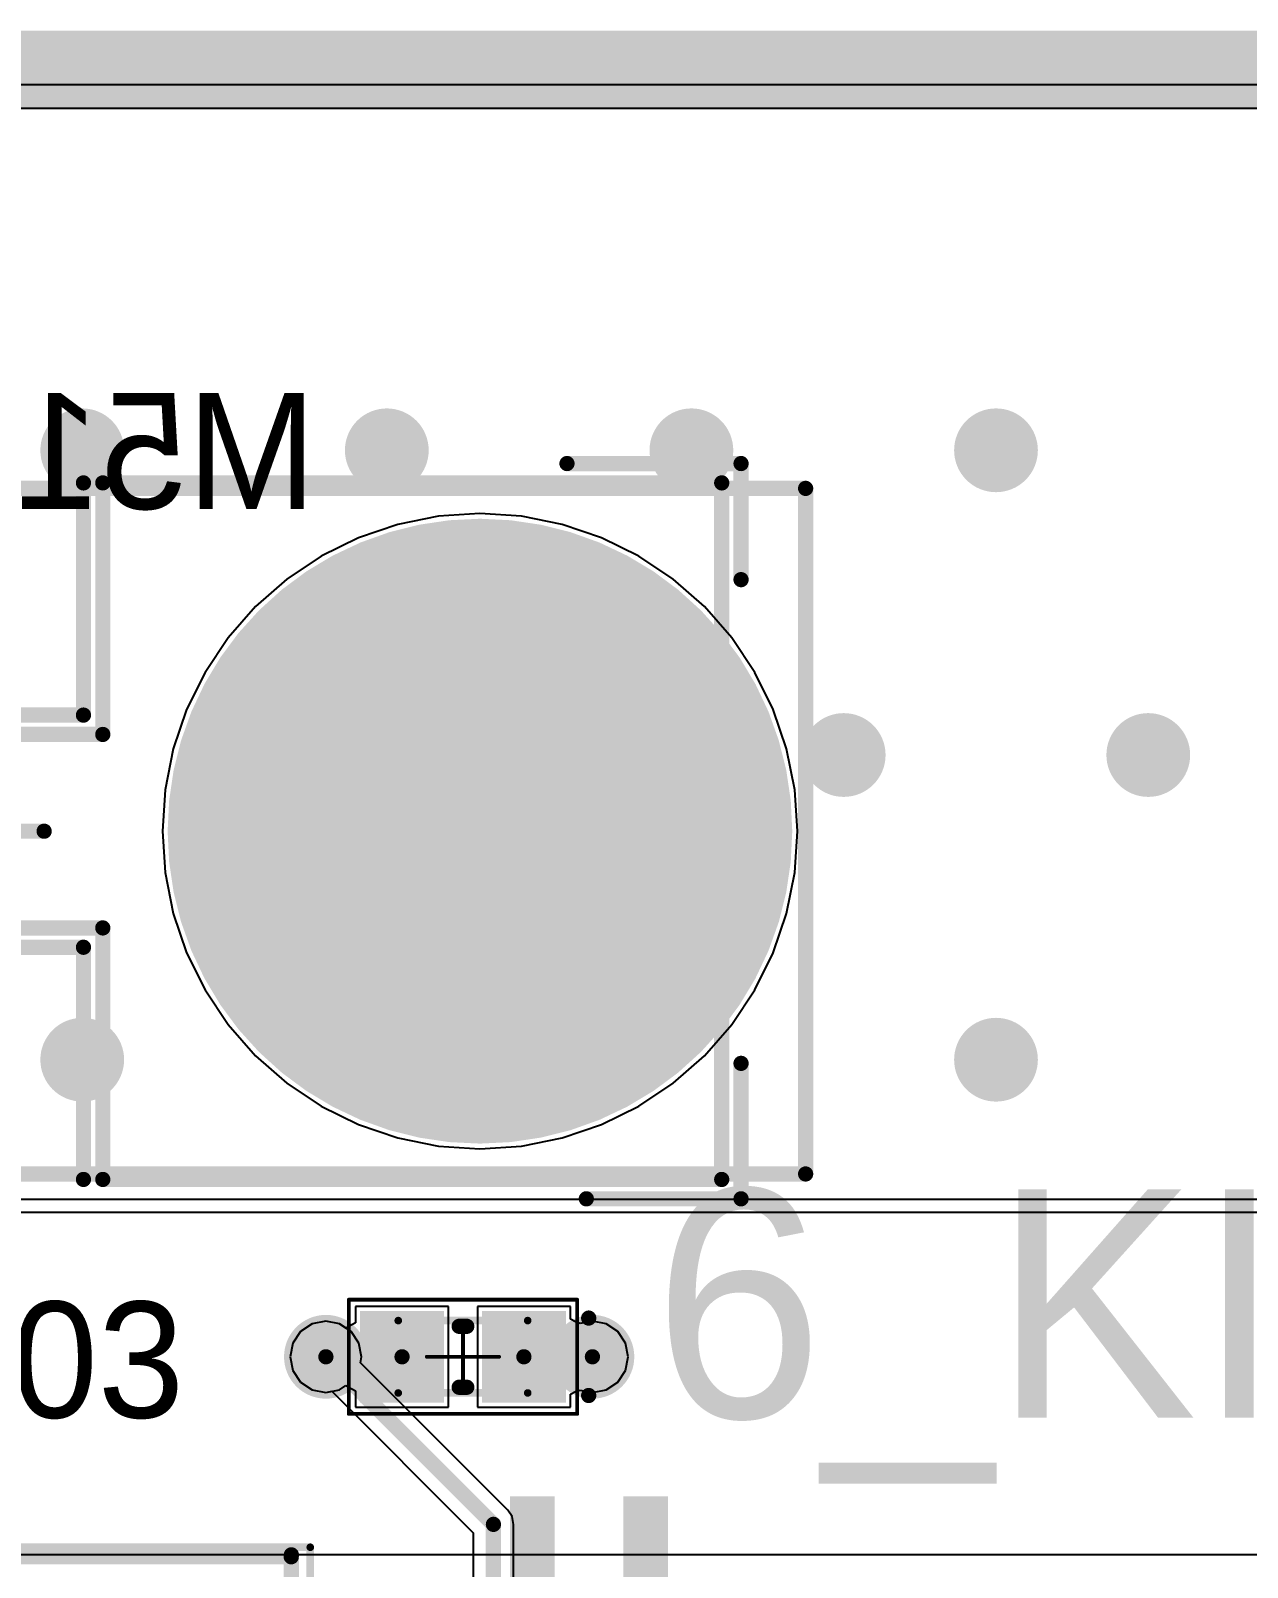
# Model space of a CAD drawing. Header units: millimetres. Extents: x 372 to 687, y 380 to 482.
# Drawn here: x 461.32 to 477.3, y 461.34 to 481.51 of the extents above; entities that cross this region are included whole.
import ezdxf

# ---------------------------------------------------------------- set-up
doc = ezdxf.new("R2010")
doc.units = ezdxf.units.MM
for name, color, linetype in [('BottomLayer', 5, 'Continuous'), ('BottomOverlay', 54, 'Continuous'), ('BottomSolder', 6, 'Continuous'), ('InternalPlane1', 76, 'Continuous'), ('InternalPlane2', 16, 'Continuous'), ('Mechanical1', 6, 'Continuous'), ('Mechanical13', 56, 'Continuous'), ('Mechanical15', 56, 'Continuous'), ('MultiLayer', 9, 'Continuous'), ('PadHoleLayer', 156, 'Continuous'), ('TopLayer', 1, 'Continuous'), ('TopOverlay', 2, 'Continuous'), ('TopPaste', 8, 'Continuous'), ('TopSolder', 216, 'Continuous'), ('ViaHoleLayer', 16, 'Continuous')]:
    doc.layers.add(name, color=color, linetype=linetype)

# ---------------------------------------------------------------- blocks, each defined once
blk = doc.blocks.new('I_LEDC0603_1608__N_323')
at = {"layer": 'Mechanical13', "const_width": 0.0999998}
for points in [[(-0.8499983, -0.47500032), (-0.8499983, 0.47499778)], [(-0.8499983, 0.47499778), (0.85000084, 0.47499778)], [(0.85000084, -0.47500032), (0.85000084, 0.47499778)], [(-0.8499983, -0.47500032), (0.85000084, -0.47500032)]]:
    blk.add_lwpolyline(points, dxfattribs=at)
at = {"layer": 'Mechanical13', "const_width": 0.0499999}
for points in [[(-0.8749969799999999, 0.47499778, 1), (-0.8249996199999999, 0.47499778, 1)], [(-0.8749969799999999, 0.47499778, 1), (-0.8249996199999999, 0.47499778, 1)], [(0.8250021599999999, 0.47499778, 1), (0.8749995199999999, 0.47499778, 1)], [(0.8250021599999999, 0.47499778, 1), (0.8749995199999999, 0.47499778, 1)], [(-0.8749969799999999, -0.47500032, 1), (-0.8249996199999999, -0.47500032, 1)], [(-0.8749969799999999, -0.47500032, 1), (-0.8249996199999999, -0.47500032, 1)], [(0.8250021599999999, -0.47500032, 1), (0.8749995199999999, -0.47500032, 1)], [(0.8250021599999999, -0.47500032, 1), (0.8749995199999999, -0.47500032, 1)]]:
    blk.add_lwpolyline(points, format="xyb", close=True, dxfattribs=at)
at = {"layer": 'Mechanical15', "const_width": 0.0499999}
for points in [[(-1.49999954, -0.75000104), (-1.49999954, 0.7499985)], [(-1.49999954, 0.7499985), (1.50000208, 0.7499985)], [(1.50000208, -0.75000104), (1.50000208, 0.7499985)], [(2.54e-06, -0.47500032), (2.54e-06, 0.47499778)], [(-0.47499778, 0), (0.47500286, 0)], [(-1.49999954, -0.75000104), (1.50000208, -0.75000104)]]:
    blk.add_lwpolyline(points, dxfattribs=at)
at = {"layer": 'Mechanical15', "const_width": 0.02499868}
for points in [[(-1.51249888, 0.7499985, 1), (-1.4875002, 0.7499985, 1)], [(-1.51249888, 0.7499985, 1), (-1.4875002, 0.7499985, 1)], [(1.48750274, 0.7499985, 1), (1.51250142, 0.7499985, 1)], [(1.48750274, 0.7499985, 1), (1.51250142, 0.7499985, 1)], [(-0.0124968, 0.47499778, 1), (0.01250188, 0.47499778, 1)], [(-0.48749712, 0, 1), (-0.46249844, 0, 1)], [(0.46250352, 0, 1), (0.4875022, 0, 1)], [(-0.0124968, -0.47500032, 1), (0.01250188, -0.47500032, 1)], [(-1.51249888, -0.75000104, 1), (-1.4875002, -0.75000104, 1)], [(-1.51249888, -0.75000104, 1), (-1.4875002, -0.75000104, 1)], [(1.48750274, -0.75000104, 1), (1.51250142, -0.75000104, 1)], [(1.48750274, -0.75000104, 1), (1.51250142, -0.75000104, 1)]]:
    blk.add_lwpolyline(points, format="xyb", close=True, dxfattribs=at)
at = {"layer": 'TopLayer'}
for points in [[(-0.3499993, -0.499999), (-0.3499993, 0.499999), (-1.2499975, -0.499999), (-1.2499975, 0.499999)], [(1.25000004, -0.499999), (1.25000004, 0.499999), (0.35000184, -0.499999), (0.35000184, 0.499999)]]:
    blk.add_solid(points, dxfattribs=at)
at = {"layer": 'TopOverlay', "const_width": 0.1999996}
for points in [[(1.651, -0.508), (1.651, 0.508)], [(-0.0499999, 0.3999992), (0.0499999, 0.3999992)], [(-0.0499999, -0.3999992), (0.0499999, -0.3999992)]]:
    blk.add_lwpolyline(points, dxfattribs=at)
at = {"layer": 'TopOverlay', "const_width": 0.0999998}
for points in [[(1.6010001, 0.508, 1), (1.7009999, 0.508, 1)], [(-0.0999998, 0.3999992, 1), (0, 0.3999992, 1)], [(0, 0.3999992, 1), (0.0999998, 0.3999992, 1)], [(-0.0999998, -0.3999992, 1), (0, -0.3999992, 1)], [(0, -0.3999992, 1), (0.0999998, -0.3999992, 1)], [(1.6010001, -0.508, 1), (1.7009999, -0.508, 1)]]:
    blk.add_lwpolyline(points, format="xyb", close=True, dxfattribs=at)
at = {"layer": 'TopPaste'}
for points in [[(-0.3499993, -0.499999), (-0.3499993, 0.499999), (-1.2499975, -0.499999), (-1.2499975, 0.499999)], [(1.25000004, -0.499999), (1.25000004, 0.499999), (0.35000184, -0.499999), (0.35000184, 0.499999)]]:
    blk.add_solid(points, dxfattribs=at)
at = {"layer": 'TopSolder'}
for points in [[(-0.2483993, -0.601599), (-0.2483993, 0.601599), (-1.3515975, -0.601599), (-1.3515975, 0.601599)], [(1.35160004, -0.601599), (1.35160004, 0.601599), (0.24840184, -0.601599), (0.24840184, 0.601599)]]:
    blk.add_solid(points, dxfattribs=at)
blk = doc.blocks.new('PCI_E_______36P_342')
at = {"layer": 'Mechanical13', "const_width": 0.1999996}
for points in [[(-12.49988864, -4.86403904), (-12.49988864, 3.7466016)], [(12.5000512, 3.7466016), (-12.49988864, 3.7466016)]]:
    blk.add_lwpolyline(points, dxfattribs=at)
at = {"layer": 'Mechanical13', "const_width": 0.0999998}
blk.add_lwpolyline([(-12.54988854, 3.7466016, 1), (-12.44988874, 3.7466016, 1)], format="xyb", close=True, dxfattribs=at)
blk.add_lwpolyline([(-12.54988854, 3.7466016, 1), (-12.44988874, 3.7466016, 1)], format="xyb", close=True, dxfattribs=at)
at = {"layer": 'Mechanical15', "const_width": 0.0999998}
for points in [[(12.87548098, 3.99464022), (-12.59952014, 3.99464022)], [(-12.59952014, -5.35546046), (-12.59952014, 3.99464022)]]:
    blk.add_lwpolyline(points, dxfattribs=at)
at = {"layer": 'Mechanical15', "const_width": 0.0499999}
blk.add_lwpolyline([(-12.62451882, 3.99464022, 1), (-12.57452146, 3.99464022, 1)], format="xyb", close=True, dxfattribs=at)
blk.add_lwpolyline([(-12.62451882, 3.99464022, 1), (-12.57452146, 3.99464022, 1)], format="xyb", close=True, dxfattribs=at)
at = {"layer": 'TopOverlay', "const_width": 0.1999996}
for points in [[(-10.15951994, 3.74464072), (-12.47451912, 3.74464072)], [(-12.47451912, -3.75535952), (-12.47451912, 3.74464072)]]:
    blk.add_lwpolyline(points, dxfattribs=at)
at = {"layer": 'TopOverlay', "const_width": 0.0999998}
blk.add_lwpolyline([(-12.52451902, 3.74464072, 1), (-12.42451922, 3.74464072, 1)], format="xyb", close=True, dxfattribs=at)
blk.add_lwpolyline([(-12.52451902, 3.74464072, 1), (-12.42451922, 3.74464072, 1)], format="xyb", close=True, dxfattribs=at)
blk = doc.blocks.new('C___H_____900X1900X84000_400')
at = {"layer": 'BottomLayer', "const_width": 3.99999962}
for points in [[(-1.99999854, 6.223, 1), (1.99999854, 6.223, 1)], [(-1.99999854, -6.223, 1), (1.99999854, -6.223, 1)]]:
    blk.add_lwpolyline(points, format="xyb", close=True, dxfattribs=at)
at = {"layer": 'BottomSolder', "const_width": 4.10159962}
for points in [[(-2.05079854, 6.223, 1), (2.05079854, 6.223, 1)], [(-2.05079854, -6.223, 1), (2.05079854, -6.223, 1)]]:
    blk.add_lwpolyline(points, format="xyb", close=True, dxfattribs=at)
at = {"layer": 'InternalPlane1', "const_width": 1.99999854}
for points in [[(-1.00000054, 6.223, 1), (1.00000054, 6.223, 1)], [(-1.00000054, -6.223, 1), (1.00000054, -6.223, 1)]]:
    blk.add_lwpolyline(points, format="xyb", close=True, dxfattribs=at)
at = {"layer": 'InternalPlane2', "const_width": 1.99999854}
for points in [[(-1.00000054, 6.223, 1), (1.00000054, 6.223, 1)], [(-1.00000054, -6.223, 1), (1.00000054, -6.223, 1)]]:
    blk.add_lwpolyline(points, format="xyb", close=True, dxfattribs=at)
at = {"layer": 'Mechanical13', "const_width": 0.1999996}
for points in [[(-4.572, 9.398), (-4.57215748, 9.398)], [(-4.57215748, 1.27), (-4.57215748, 9.398)], [(4.572, 9.398), (-4.572, 9.398)], [(4.57199492, 1.26984506), (4.57199492, 9.39799746)], [(-1.27, 1.27), (-4.57215748, 1.27)], [(-1.27, -1.27000762), (-1.27, 1.27)], [(1.27, -1.27), (1.27, 1.26984506)], [(4.57199492, 1.26984506), (1.27, 1.26984506)], [(-1.27, -1.27000762), (-4.572, -1.27000762)], [(-4.572, -9.398), (-4.572, -1.27000762)], [(4.57199492, -1.27), (1.27, -1.27)], [(4.57199492, -9.398), (4.57199492, -1.27)], [(4.572, -9.398), (-4.572, -9.398)], [(4.572, -9.398), (4.57199492, -9.398)]]:
    blk.add_lwpolyline(points, dxfattribs=at)
at = {"layer": 'Mechanical13', "const_width": 0.0999998}
for points in [[(-4.62215738, 9.398, 1), (-4.52215758, 9.398, 1)], [(-4.62215738, 9.398, 1), (-4.52215758, 9.398, 1)], [(-4.6219999, 9.398, 1), (-4.5220001, 9.398, 1)], [(-4.6219999, 9.398, 1), (-4.5220001, 9.398, 1)], [(4.521995019999999, 9.39799746, 1), (4.621994819999999, 9.39799746, 1)], [(4.5220001, 9.398, 1), (4.6219999, 9.398, 1)], [(-4.62215738, 1.27, 1), (-4.52215758, 1.27, 1)], [(-4.62215738, 1.27, 1), (-4.52215758, 1.27, 1)], [(-1.3199999, 1.27, 1), (-1.2200001, 1.27, 1)], [(-1.3199999, 1.27, 1), (-1.2200001, 1.27, 1)], [(1.2200001, 1.26984506, 1), (1.3199999, 1.26984506, 1)], [(1.2200001, 1.26984506, 1), (1.3199999, 1.26984506, 1)], [(4.521995019999999, 1.26984506, 1), (4.621994819999999, 1.26984506, 1)], [(4.521995019999999, 1.26984506, 1), (4.621994819999999, 1.26984506, 1)], [(-4.6219999, -1.27000762, 1), (-4.5220001, -1.27000762, 1)], [(-4.6219999, -1.27000762, 1), (-4.5220001, -1.27000762, 1)], [(-1.3199999, -1.27000762, 1), (-1.2200001, -1.27000762, 1)], [(-1.3199999, -1.27000762, 1), (-1.2200001, -1.27000762, 1)], [(1.2200001, -1.27, 1), (1.3199999, -1.27, 1)], [(1.2200001, -1.27, 1), (1.3199999, -1.27, 1)], [(4.521995019999999, -1.27, 1), (4.621994819999999, -1.27, 1)], [(4.521995019999999, -1.27, 1), (4.621994819999999, -1.27, 1)], [(-4.6219999, -9.398, 1), (-4.5220001, -9.398, 1)], [(-4.6219999, -9.398, 1), (-4.5220001, -9.398, 1)], [(4.521995019999999, -9.398, 1), (4.621994819999999, -9.398, 1)], [(4.521995019999999, -9.398, 1), (4.621994819999999, -9.398, 1)], [(4.5220001, -9.398, 1), (4.6219999, -9.398, 1)], [(4.5220001, -9.398, 1), (4.6219999, -9.398, 1)]]:
    blk.add_lwpolyline(points, format="xyb", close=True, dxfattribs=at)
at = {"layer": 'Mechanical15', "const_width": 0.1999996}
for points in [[(-4.50000116, -10.49999932), (-4.50000116, 10.49999932)], [(4.50000116, 10.49999932), (-4.50000116, 10.49999932)], [(4.50000116, -10.49999932), (4.50000116, 10.49999932)], [(0, -0.499999), (0, 0.499999)], [(0.499999, 0), (-0.499999, 0)], [(4.50000116, -10.49999932), (-4.50000116, -10.49999932)]]:
    blk.add_lwpolyline(points, dxfattribs=at)
at = {"layer": 'Mechanical15', "const_width": 0.0999998}
for points in [[(-4.55000106, 10.49999932, 1), (-4.45000126, 10.49999932, 1)], [(-4.55000106, 10.49999932, 1), (-4.45000126, 10.49999932, 1)], [(4.45000126, 10.49999932, 1), (4.55000106, 10.49999932, 1)], [(4.45000126, 10.49999932, 1), (4.55000106, 10.49999932, 1)], [(-0.0499999, 0.499999, 1), (0.0499999, 0.499999, 1)], [(-0.5499989, 0, 1), (-0.4499991, 0, 1)], [(0.4499991, 0, 1), (0.5499989, 0, 1)], [(-0.0499999, -0.499999, 1), (0.0499999, -0.499999, 1)], [(-4.55000106, -10.49999932, 1), (-4.45000126, -10.49999932, 1)], [(-4.55000106, -10.49999932, 1), (-4.45000126, -10.49999932, 1)], [(4.45000126, -10.49999932, 1), (4.55000106, -10.49999932, 1)], [(4.45000126, -10.49999932, 1), (4.55000106, -10.49999932, 1)]]:
    blk.add_lwpolyline(points, format="xyb", close=True, dxfattribs=at)
at = {"layer": 'MultiLayer', "const_width": 3.99999962}
for points in [[(-1.99999854, 6.223, 1), (1.99999854, 6.223, 1)], [(-1.99999854, -6.223, 1), (1.99999854, -6.223, 1)]]:
    blk.add_lwpolyline(points, format="xyb", close=True, dxfattribs=at)
at = {"layer": 'PadHoleLayer', "const_width": 1.59999934}
for points in [[(-0.80000094, 6.223, 1), (0.80000094, 6.223, 1)], [(-0.80000094, -6.223, 1), (0.80000094, -6.223, 1)]]:
    blk.add_lwpolyline(points, format="xyb", close=True, dxfattribs=at)
at = {"layer": 'TopLayer', "const_width": 3.99999962}
for points in [[(-1.99999854, 6.223, 1), (1.99999854, 6.223, 1)], [(-1.99999854, -6.223, 1), (1.99999854, -6.223, 1)]]:
    blk.add_lwpolyline(points, format="xyb", close=True, dxfattribs=at)
at = {"layer": 'TopOverlay', "const_width": 0.1999996}
for points in [[(-3.302, 9.652), (-4.826, 9.652)], [(-4.826, 7.366), (-4.826, 9.652)], [(4.826, 9.652), (3.048, 9.652)], [(4.826, 7.619999999999999), (4.826, 9.652)], [(-1.524, 1.016), (-4.572, 1.016)], [(-1.524, -1.016), (-1.524, 1.016)], [(1.524, -1.016), (1.524, 1.016)], [(4.572, 1.016), (1.524, 1.016)], [(-1.524, -1.016), (-4.572, -1.016)], [(4.572, -1.016), (1.524, -1.016)], [(4.826, -9.652), (4.826, -7.366)], [(-4.826, -9.652), (-4.826, -7.619999999999999)], [(-3.048, -9.652), (-4.826, -9.652)], [(4.826, -9.652), (3.302, -9.652)]]:
    blk.add_lwpolyline(points, dxfattribs=at)
at = {"layer": 'TopOverlay', "const_width": 0.0999998}
for points in [[(-4.8759999, 9.652, 1), (-4.7760001, 9.652, 1)], [(-4.8759999, 9.652, 1), (-4.7760001, 9.652, 1)], [(-3.3519999, 9.652, 1), (-3.2520001, 9.652, 1)], [(2.9980001, 9.652, 1), (3.0979999, 9.652, 1)], [(4.7760001, 9.652, 1), (4.8759999, 9.652, 1)], [(4.7760001, 9.652, 1), (4.8759999, 9.652, 1)], [(4.7760001, 7.619999999999999, 1), (4.8759999, 7.619999999999999, 1)], [(-4.8759999, 7.366, 1), (-4.7760001, 7.366, 1)], [(-4.6219999, 1.016, 1), (-4.5220001, 1.016, 1)], [(-1.5739999, 1.016, 1), (-1.4740001, 1.016, 1)], [(-1.5739999, 1.016, 1), (-1.4740001, 1.016, 1)], [(1.4740001, 1.016, 1), (1.5739999, 1.016, 1)], [(1.4740001, 1.016, 1), (1.5739999, 1.016, 1)], [(4.5220001, 1.016, 1), (4.6219999, 1.016, 1)], [(-4.6219999, -1.016, 1), (-4.5220001, -1.016, 1)], [(-1.5739999, -1.016, 1), (-1.4740001, -1.016, 1)], [(-1.5739999, -1.016, 1), (-1.4740001, -1.016, 1)], [(1.4740001, -1.016, 1), (1.5739999, -1.016, 1)], [(1.4740001, -1.016, 1), (1.5739999, -1.016, 1)], [(4.5220001, -1.016, 1), (4.6219999, -1.016, 1)], [(4.7760001, -7.366, 1), (4.8759999, -7.366, 1)], [(-4.8759999, -7.619999999999999, 1), (-4.7760001, -7.619999999999999, 1)], [(-4.8759999, -9.652, 1), (-4.7760001, -9.652, 1)], [(-4.8759999, -9.652, 1), (-4.7760001, -9.652, 1)], [(-3.0979999, -9.652, 1), (-2.9980001, -9.652, 1)], [(3.2520001, -9.652, 1), (3.3519999, -9.652, 1)], [(4.7760001, -9.652, 1), (4.8759999, -9.652, 1)], [(4.7760001, -9.652, 1), (4.8759999, -9.652, 1)]]:
    blk.add_lwpolyline(points, format="xyb", close=True, dxfattribs=at)
at = {"layer": 'TopSolder', "const_width": 4.10159962}
for points in [[(-2.05079854, 6.223, 1), (2.05079854, 6.223, 1)], [(-2.05079854, -6.223, 1), (2.05079854, -6.223, 1)]]:
    blk.add_lwpolyline(points, format="xyb", close=True, dxfattribs=at)

msp = doc.modelspace()

# ---------------------------------------------------------------- linework, layer by layer
at = {"layer": 'BottomLayer'}
for p, q in [((381.20000214, 480.7999782), (680.80000492, 480.7999909)), ((466.67884058, 475.13325852), (466.14399786, 475.02687316)), ((467.22299494, 475.1689252), (466.67884058, 475.13325852)), ((467.7671493, 475.13325852), (467.22299494, 475.1689252)), ((468.30199202, 475.02687316), (467.7671493, 475.13325852)), ((465.62761586, 474.8515852199999), (465.13853124, 474.61039444)), ((466.14399786, 475.02687316), (465.62761586, 474.8515852199999)), ((468.81837402, 474.8515852199999), (468.30199202, 475.02687316)), ((469.30745864, 474.61039444), (468.81837402, 474.8515852199999)), ((465.13853124, 474.61039444), (464.6851133, 474.30743086)), ((469.76087658, 474.30743086), (469.30745864, 474.61039444)), ((464.6851133, 474.30743086), (464.2751191999999, 473.94787608)), ((470.17087068, 473.94787608), (469.76087658, 474.30743086)), ((464.2751191999999, 473.94787608), (463.91556442, 473.53788198)), ((470.5304254599999, 473.53788198), (470.17087068, 473.94787608)), ((463.91556442, 473.53788198), (463.61260084, 473.08446404)), ((470.83338904, 473.08446404), (470.5304254599999, 473.53788198)), ((463.61260084, 473.08446404), (463.37141006, 472.59537942)), ((471.07457982, 472.59537942), (470.83338904, 473.08446404)), ((463.37141006, 472.59537942), (463.19612212, 472.07899742)), ((471.24986776, 472.07899742), (471.07457982, 472.59537942)), ((463.19612212, 472.07899742), (463.08973676, 471.5441547)), ((471.35625312, 471.5441547), (471.24986776, 472.07899742)), ((463.08973676, 471.5441547), (463.05407008, 471.00000034)), ((471.3919198, 471.00000034), (471.35625312, 471.5441547)), ((463.05407008, 471.00000034), (463.08973676, 470.45584598)), ((471.35625312, 470.45584598), (471.3919198, 471.00000034)), ((463.08973676, 470.45584598), (463.19612212, 469.92100326)), ((471.24986776, 469.92100326), (471.35625312, 470.45584598)), ((463.19612212, 469.92100326), (463.37141006, 469.40462126)), ((471.07457982, 469.40462126), (471.24986776, 469.92100326)), ((463.37141006, 469.40462126), (463.61260084, 468.91553664)), ((470.83338904, 468.91553664), (471.07457982, 469.40462126)), ((463.61260084, 468.91553664), (463.91556442, 468.4621187)), ((470.5304254599999, 468.4621187), (470.83338904, 468.91553664)), ((463.91556442, 468.4621187), (464.2751191999999, 468.0521246)), ((470.17087068, 468.0521246), (470.5304254599999, 468.4621187)), ((464.2751191999999, 468.0521246), (464.6851133, 467.69256982)), ((469.76087658, 467.69256982), (470.17087068, 468.0521246)), ((464.6851133, 467.69256982), (465.13853124, 467.38960624)), ((469.30745864, 467.38960624), (469.76087658, 467.69256982)), ((465.13853124, 467.38960624), (465.62761586, 467.14841546)), ((468.81837402, 467.14841546), (469.30745864, 467.38960624)), ((465.62761586, 467.14841546), (466.14399786, 466.97312752)), ((466.14399786, 466.97312752), (466.67884058, 466.86674216)), ((467.7671493, 466.86674216), (468.30199202, 466.97312752)), ((468.30199202, 466.97312752), (468.81837402, 467.14841546)), ((466.67884058, 466.86674216), (467.22299494, 466.83107548)), ((467.22299494, 466.83107548), (467.7671493, 466.86674216)), ((465.19999924, 464.5690099), (465.02051776, 464.53330766)), ((465.3794807199999, 464.53330766), (465.19999924, 464.5690099)), ((464.86835906, 464.43163908), (464.76669048, 464.27948038)), ((465.02051776, 464.53330766), (464.86835906, 464.43163908)), ((465.53163942, 464.43163908), (465.3794807199999, 464.53330766)), ((465.633308, 464.27948038), (465.53163942, 464.43163908)), ((464.76669048, 464.27948038), (464.73098824, 464.0999988999999)), ((465.66901024, 464.0999988999999), (465.633308, 464.27948038)), ((464.73098824, 464.0999988999999), (464.76669048, 463.92051742)), ((465.65339432, 464.0215002), (465.66901024, 464.0999988999999)), ((467.58743414, 462.08746038), (465.65339432, 464.0215002)), ((464.76669048, 463.92051742), (464.86835906, 463.76835872)), ((464.86835906, 463.76835872), (465.02051776, 463.66669014)), ((465.02051776, 463.66669014), (465.19999924, 463.6309879)), ((465.19999924, 463.6309879), (465.27849794, 463.64660382)), ((465.27849794, 463.64660382), (467.13490774, 461.79019402)), ((467.58744938, 462.08745022), (467.58743414, 462.08746038)), ((467.64491434, 462.00144836), (467.58744938, 462.08745022)), ((467.6650946399999, 461.89999822), (467.64491434, 462.00144836)), ((467.13490774, 461.79019402), (467.13490774, 458.87610536)), ((467.6650921, 461.89998552), (467.6650946399999, 461.89999822)), ((467.6650921, 458.87610536), (467.6650921, 461.89998552))]:
    msp.add_line(p, q, dxfattribs=at)
for points, const_width in [([(461.84995514, 475.99995478, 1), (462.14995454, 475.99995478, 1)], 0.2999994), ([(465.8499547599999, 475.99995478, 1), (466.14995416, 475.99995478, 1)], 0.2999994), ([(469.84995438, 475.99995478, 1), (470.14995378, 475.99995478, 1)], 0.2999994), ([(473.849954, 475.99995478, 1), (474.1499534, 475.99995478, 1)], 0.2999994), ([(471.84995546, 471.99995516, 1), (472.14995486, 471.99995516, 1)], 0.2999994), ([(475.84995508, 471.99995516, 1), (476.14995448, 471.99995516, 1)], 0.2999994), ([(461.84995514, 467.99995554, 1), (462.14995454, 467.99995554, 1)], 0.2999994), ([(473.849954, 467.99995554, 1), (474.1499534, 467.99995554, 1)], 0.2999994), ([(465.04999954, 464.0999988999999, 1), (465.34999894, 464.0999988999999, 1)], 0.2999994), ([(468.5500027, 464.0999735, 1), (468.8500021, 464.0999735, 1)], 0.2999994), ([(465.14999934, 464.0999988999999, 1), (465.24999914, 464.0999988999999, 1)], 0.0999998), ([(467.35000002, 461.90000076, 1), (467.44999982, 461.90000076, 1)], 0.0999998), ([(467.35000002, 461.89999822, 1), (467.44999982, 461.89999822, 1)], 0.0999998)]:
    msp.add_lwpolyline(points, format="xyb", close=True, dxfattribs=dict(at, const_width=const_width))
at = {"layer": 'BottomLayer', "const_width": 0.1999996}
for points in [[(465.19999924, 464.0999988999999), (467.39999992, 461.89999822)], [(467.39999992, 458.49999994), (467.39999992, 461.90000076)]]:
    msp.add_lwpolyline(points, dxfattribs=at)
at = {"layer": 'InternalPlane1'}
msp.add_line((381.51045872, 480.48954194), (680.4895407199999, 480.48954194), dxfattribs=at)
at = {"layer": 'InternalPlane1', "const_width": 1.016}
msp.add_lwpolyline([(381, 481.00000066), (680.99999944, 481.00000066)], dxfattribs=at)
at = {"layer": 'InternalPlane1', "const_width": 0.5499989}
for points in [[(461.72495666, 475.99995478, 1), (462.27495302, 475.99995478, 1)], [(465.72495628, 475.99995478, 1), (466.27495264, 475.99995478, 1)], [(469.7249559, 475.99995478, 1), (470.27495226, 475.99995478, 1)], [(473.72495552, 475.99995478, 1), (474.2749518799999, 475.99995478, 1)], [(471.72495698, 471.99995516, 1), (472.27495334, 471.99995516, 1)], [(475.7249566, 471.99995516, 1), (476.27495296, 471.99995516, 1)], [(461.72495666, 467.99995554, 1), (462.27495302, 467.99995554, 1)], [(473.72495552, 467.99995554, 1), (474.2749518799999, 467.99995554, 1)], [(464.92500106, 464.0999988999999, 1), (465.47499742, 464.0999988999999, 1)], [(468.4250042199999, 464.0999735, 1), (468.97500058, 464.0999735, 1)]]:
    msp.add_lwpolyline(points, format="xyb", close=True, dxfattribs=at)
at = {"layer": 'InternalPlane2'}
msp.add_line((381.51045872, 480.48954194), (680.4895407199999, 480.48954194), dxfattribs=at)
at = {"layer": 'InternalPlane2', "const_width": 1.016}
msp.add_lwpolyline([(381, 481.00000066), (680.99999944, 481.00000066)], dxfattribs=at)
at = {"layer": 'InternalPlane2', "const_width": 0.5499989}
for points in [[(461.72495666, 475.99995478, 1), (462.27495302, 475.99995478, 1)], [(465.72495628, 475.99995478, 1), (466.27495264, 475.99995478, 1)], [(469.7249559, 475.99995478, 1), (470.27495226, 475.99995478, 1)], [(473.72495552, 475.99995478, 1), (474.2749518799999, 475.99995478, 1)], [(471.72495698, 471.99995516, 1), (472.27495334, 471.99995516, 1)], [(475.7249566, 471.99995516, 1), (476.27495296, 471.99995516, 1)], [(461.72495666, 467.99995554, 1), (462.27495302, 467.99995554, 1)], [(473.72495552, 467.99995554, 1), (474.2749518799999, 467.99995554, 1)], [(464.92500106, 464.0999988999999, 1), (465.47499742, 464.0999988999999, 1)], [(468.4250042199999, 464.0999735, 1), (468.97500058, 464.0999735, 1)]]:
    msp.add_lwpolyline(points, format="xyb", close=True, dxfattribs=at)
at = {"layer": 'Mechanical1', "const_width": 0.1999996}
msp.add_lwpolyline([(381, 481.00000066), (680.99999944, 481.00000066)], dxfattribs=at)
at = {"layer": 'MultiLayer', "const_width": 0.2999994}
for points in [[(461.84995514, 475.99995478, 1), (462.14995454, 475.99995478, 1)], [(465.8499547599999, 475.99995478, 1), (466.14995416, 475.99995478, 1)], [(469.84995438, 475.99995478, 1), (470.14995378, 475.99995478, 1)], [(473.849954, 475.99995478, 1), (474.1499534, 475.99995478, 1)], [(471.84995546, 471.99995516, 1), (472.14995486, 471.99995516, 1)], [(475.84995508, 471.99995516, 1), (476.14995448, 471.99995516, 1)], [(461.84995514, 467.99995554, 1), (462.14995454, 467.99995554, 1)], [(473.849954, 467.99995554, 1), (474.1499534, 467.99995554, 1)], [(465.04999954, 464.0999988999999, 1), (465.34999894, 464.0999988999999, 1)], [(468.5500027, 464.0999735, 1), (468.8500021, 464.0999735, 1)]]:
    msp.add_lwpolyline(points, format="xyb", close=True, dxfattribs=at)
at = {"layer": 'TopLayer'}
for p, q in [((381.20001992, 480.8000163), (680.8000303199999, 480.79999852)), ((466.67884058, 475.13325852), (466.14399786, 475.02687316)), ((467.22299494, 475.1689252), (466.67884058, 475.13325852)), ((467.7671493, 475.13325852), (467.22299494, 475.1689252)), ((468.30199202, 475.02687316), (467.7671493, 475.13325852)), ((465.62761586, 474.8515852199999), (465.13853124, 474.61039444)), ((466.14399786, 475.02687316), (465.62761586, 474.8515852199999)), ((468.81837402, 474.8515852199999), (468.30199202, 475.02687316)), ((469.30745864, 474.61039444), (468.81837402, 474.8515852199999)), ((465.13853124, 474.61039444), (464.6851133, 474.30743086)), ((469.76087658, 474.30743086), (469.30745864, 474.61039444)), ((464.6851133, 474.30743086), (464.2751191999999, 473.94787608)), ((470.17087068, 473.94787608), (469.76087658, 474.30743086)), ((464.2751191999999, 473.94787608), (463.91556442, 473.53788198)), ((470.5304254599999, 473.53788198), (470.17087068, 473.94787608)), ((463.91556442, 473.53788198), (463.61260084, 473.08446404)), ((470.83338904, 473.08446404), (470.5304254599999, 473.53788198)), ((463.61260084, 473.08446404), (463.37141006, 472.59537942)), ((471.07457982, 472.59537942), (470.83338904, 473.08446404)), ((463.37141006, 472.59537942), (463.19612212, 472.07899742)), ((471.24986776, 472.07899742), (471.07457982, 472.59537942)), ((463.19612212, 472.07899742), (463.08973676, 471.5441547)), ((471.35625312, 471.5441547), (471.24986776, 472.07899742)), ((463.08973676, 471.5441547), (463.05407008, 471.00000034)), ((471.3919198, 471.00000034), (471.35625312, 471.5441547)), ((463.05407008, 471.00000034), (463.08973676, 470.45584598)), ((471.35625312, 470.45584598), (471.3919198, 471.00000034)), ((463.08973676, 470.45584598), (463.19612212, 469.92100326)), ((471.24986776, 469.92100326), (471.35625312, 470.45584598)), ((463.19612212, 469.92100326), (463.37141006, 469.40462126)), ((471.07457982, 469.40462126), (471.24986776, 469.92100326)), ((463.37141006, 469.40462126), (463.61260084, 468.91553664)), ((470.83338904, 468.91553664), (471.07457982, 469.40462126)), ((463.61260084, 468.91553664), (463.91556442, 468.4621187)), ((470.5304254599999, 468.4621187), (470.83338904, 468.91553664)), ((463.91556442, 468.4621187), (464.2751191999999, 468.0521246)), ((470.17087068, 468.0521246), (470.5304254599999, 468.4621187)), ((464.2751191999999, 468.0521246), (464.6851133, 467.69256982)), ((469.76087658, 467.69256982), (470.17087068, 468.0521246)), ((464.6851133, 467.69256982), (465.13853124, 467.38960624)), ((469.30745864, 467.38960624), (469.76087658, 467.69256982)), ((465.13853124, 467.38960624), (465.62761586, 467.14841546)), ((468.81837402, 467.14841546), (469.30745864, 467.38960624)), ((465.62761586, 467.14841546), (466.14399786, 466.97312752)), ((466.14399786, 466.97312752), (466.67884058, 466.86674216)), ((467.7671493, 466.86674216), (468.30199202, 466.97312752)), ((468.30199202, 466.97312752), (468.81837402, 467.14841546)), ((466.67884058, 466.86674216), (467.22299494, 466.83107548)), ((467.22299494, 466.83107548), (467.7671493, 466.86674216)), ((485.49998912, 466.1631266), (447.10001766, 466.16312914)), ((447.09999734, 465.9999951), (485.49998912, 465.99999256)), ((466.81000364, 464.7599975799999), (465.59000608, 464.7599975799999)), ((465.59000608, 464.7599975799999), (465.59000608, 464.54538282)), ((466.81000364, 463.44000022), (466.81000364, 464.7599975799999)), ((468.41000298, 464.7599975799999), (467.19000542, 464.7599975799999)), ((467.19000542, 464.7599975799999), (467.19000542, 463.44000022)), ((468.41000298, 464.59235758), (468.41000298, 464.7599975799999)), ((465.19999924, 464.5690099), (465.02051776, 464.53330766)), ((465.3794807199999, 464.53330766), (465.19999924, 464.5690099)), ((465.59000608, 464.54538282), (465.46300608, 464.47749878)), ((468.4764316, 464.55685092), (468.41000298, 464.59235758)), ((468.53700552, 464.5365614), (468.4764316, 464.55685092)), ((468.7000024, 464.5689845), (468.53700552, 464.5365614)), ((468.87948388, 464.53328226), (468.7000024, 464.5689845)), ((464.86835906, 464.43163908), (464.76669048, 464.27948038)), ((465.02051776, 464.53330766), (464.86835906, 464.43163908)), ((465.46300608, 464.47749878), (465.3794807199999, 464.53330766)), ((469.03164258, 464.43161368), (468.87948388, 464.53328226)), ((469.1333111599999, 464.27945498), (469.03164258, 464.43161368)), ((464.76669048, 464.27948038), (464.73098824, 464.0999988999999)), ((469.1690134, 464.0999735), (469.1333111599999, 464.27945498)), ((464.73098824, 464.0999988999999), (464.76669048, 463.92051742)), ((469.1333111599999, 463.92049202), (469.1690134, 464.0999735)), ((464.76669048, 463.92051742), (464.86835906, 463.76835872)), ((464.86835906, 463.76835872), (465.02051776, 463.66669014)), ((468.87948388, 463.66666474), (469.03164258, 463.76833332)), ((469.03164258, 463.76833332), (469.1333111599999, 463.92049202)), ((465.02051776, 463.66669014), (465.19999924, 463.6309879)), ((465.19999924, 463.6309879), (465.3794807199999, 463.66669014)), ((465.3794807199999, 463.66669014), (465.46300608, 463.72249902)), ((465.46300608, 463.72249902), (465.59000608, 463.65461498)), ((465.59000608, 463.65461498), (465.59000608, 463.44000022)), ((468.41000298, 463.60758942), (468.4764316, 463.64309608)), ((468.41000298, 463.44000022), (468.41000298, 463.60758942)), ((468.4764316, 463.64309608), (468.53700552, 463.6633856)), ((468.53700552, 463.6633856), (468.7000024, 463.6309625)), ((468.7000024, 463.6309625), (468.87948388, 463.66666474)), ((465.59000608, 463.44000022), (466.81000364, 463.44000022)), ((467.19000542, 463.44000022), (468.41000298, 463.44000022)), ((479.99999758, 461.49999394), (447.0000000799999, 461.49999902))]:
    msp.add_line(p, q, dxfattribs=at)
for points, const_width in [([(461.84995514, 475.99995478, 1), (462.14995454, 475.99995478, 1)], 0.2999994), ([(465.8499547599999, 475.99995478, 1), (466.14995416, 475.99995478, 1)], 0.2999994), ([(469.84995438, 475.99995478, 1), (470.14995378, 475.99995478, 1)], 0.2999994), ([(473.849954, 475.99995478, 1), (474.1499534, 475.99995478, 1)], 0.2999994), ([(471.84995546, 471.99995516, 1), (472.14995486, 471.99995516, 1)], 0.2999994), ([(475.84995508, 471.99995516, 1), (476.14995448, 471.99995516, 1)], 0.2999994), ([(461.84995514, 467.99995554, 1), (462.14995454, 467.99995554, 1)], 0.2999994), ([(473.849954, 467.99995554, 1), (474.1499534, 467.99995554, 1)], 0.2999994), ([(465.04999954, 464.0999988999999, 1), (465.34999894, 464.0999988999999, 1)], 0.2999994), ([(468.5500027, 464.0999735, 1), (468.8500021, 464.0999735, 1)], 0.2999994), ([(465.14999934, 464.0999988999999, 1), (465.24999914, 464.0999988999999, 1)], 0.0999998), ([(466.15000496, 464.0999988999999, 1), (466.25000476, 464.0999988999999, 1)], 0.0999998), ([(467.7500043, 464.0999988999999, 1), (467.8500041, 464.0999988999999, 1)], 0.0999998), ([(467.7500297, 464.0999735, 1), (467.8500294999999, 464.0999735, 1)], 0.0999998), ([(467.7500297, 464.0999735, 1), (467.8500294999999, 464.0999735, 1)], 0.0999998), ([(468.6500025, 464.0999735, 1), (468.7500022999999, 464.0999735, 1)], 0.0999998)]:
    msp.add_lwpolyline(points, format="xyb", close=True, dxfattribs=dict(at, const_width=const_width))
at = {"layer": 'TopLayer', "const_width": 0.1999996}
for points in [[(465.19999924, 464.0999988999999), (466.20000486, 464.0999988999999)], [(467.8000042, 464.0999988999999), (467.8000296, 464.0999735)], [(467.8000296, 464.0999735), (468.7000024, 464.0999735)]]:
    msp.add_lwpolyline(points, dxfattribs=at)
at = {"layer": 'ViaHoleLayer', "const_width": 0.1499997}
for points in [[(461.92495626, 475.99995478, 1), (462.07495342, 475.99995478, 1)], [(465.92495588, 475.99995478, 1), (466.07495304, 475.99995478, 1)], [(469.9249555, 475.99995478, 1), (470.07495266, 475.99995478, 1)], [(473.92495512, 475.99995478, 1), (474.07495228, 475.99995478, 1)], [(471.92495658, 471.99995516, 1), (472.07495374, 471.99995516, 1)], [(475.9249562, 471.99995516, 1), (476.07495336, 471.99995516, 1)], [(461.92495626, 467.99995554, 1), (462.07495342, 467.99995554, 1)], [(473.92495512, 467.99995554, 1), (474.07495228, 467.99995554, 1)], [(465.12500066, 464.0999988999999, 1), (465.27499782, 464.0999988999999, 1)], [(468.62500382, 464.0999735, 1), (468.77500098, 464.0999735, 1)]]:
    msp.add_lwpolyline(points, format="xyb", close=True, dxfattribs=at)

# ---------------------------------------------------------------- block references
for name, p, rotation in [('C___H_____900X1900X84000_400', (460.99999494, 471.00000034), 270), ('I_LEDC0603_1608__N_323', (467.00000326, 464.0999988999999), 360), ('PCI_E_______36P_342', (461.00000002, 449.00000116), 270)]:
    msp.add_blockref(name, p, dxfattribs=dict(rotation=rotation))

# ---------------------------------------------------------------- texts
at = {"layer": 'BottomOverlay', "text_generation_flag": 2}
for s, height, p in [('M51013', 1.524, (465.074, 475.23020016)), ('TK510 Signalbakplan', 5.00000016, (508.80000094, 457.0000004))]:
    msp.add_text(s, height=height, dxfattribs=at).set_placement(p)
at = {"layer": 'TopOverlay'}
msp.add_text('6_KI', height=2.99999908, rotation=360, dxfattribs=at).set_placement((469.5000008, 463.3000005))
msp.add_text('D51003', height=1.524, dxfattribs=at).set_placement((456.19999946, 463.3000005))

doc.saveas('drawing.dxf')
